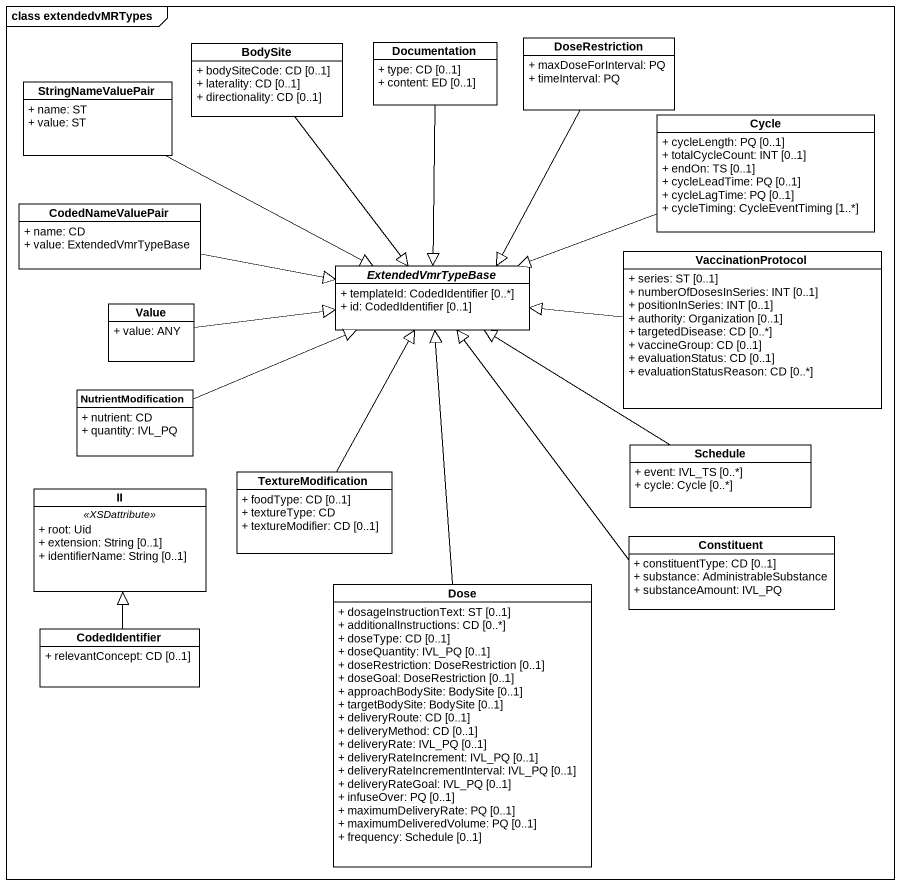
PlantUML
@startuml
mainframe class extendedvMRTypes
hide circle
hide empty members
skinparam classAttributeIconSize 0
class Documentation {
  + type: CD [0..1]
  + content: ED [0..1]
}
class DoseRestriction {
  + maxDoseForInterval: PQ
  + timeInterval: PQ
}
class StringNameValuePair {
  + name: ST
  + value: ST
}
class BodySite {
  + bodySiteCode: CD [0..1]
  + laterality: CD [0..1]
  + directionality: CD [0..1]
}
class Cycle {
  + cycleLength: PQ [0..1]
  + totalCycleCount: INT [0..1]
  + endOn: TS [0..1]
  + cycleLeadTime: PQ [0..1]
  + cycleLagTime: PQ [0..1]
  + cycleTiming: CycleEventTiming [1..*]
}
class CodedNameValuePair {
  + name: CD
  + value: ExtendedVmrTypeBase
}
abstract class ExtendedVmrTypeBase {
  + templateId: CodedIdentifier [0..*]
  + id: CodedIdentifier [0..1]
}
class VaccinationProtocol {
  + series: ST [0..1]
  + numberOfDosesInSeries: INT [0..1]
  + positionInSeries: INT [0..1]
  + authority: Organization [0..1]
  + targetedDisease: CD [0..*]
  + vaccineGroup: CD [0..1]
  + evaluationStatus: CD [0..1]
  + evaluationStatusReason: CD [0..*]
}
class Value {
  + value: ANY
}
class NutrientModification {
  + nutrient: CD
  + quantity: IVL_PQ
}
class Schedule {
  + event: IVL_TS [0..*]
  + cycle: Cycle [0..*]
}
class II {
  .. <<XSDattribute>> ..
  + root: Uid
  + extension: String [0..1]
  + identifierName: String [0..1]
}
class TextureModification {
  + foodType: CD [0..1]
  + textureType: CD
  + textureModifier: CD [0..1]
}
class Constituent {
  + constituentType: CD [0..1]
  + substance: AdministrableSubstance
  + substanceAmount: IVL_PQ
}
class Dose {
  + dosageInstructionText: ST [0..1]
  + additionalInstructions: CD [0..*]
  + doseType: CD [0..1]
  + doseQuantity: IVL_PQ [0..1]
  + doseRestriction: DoseRestriction [0..1]
  + doseGoal: DoseRestriction [0..1]
  + approachBodySite: BodySite [0..1]
  + targetBodySite: BodySite [0..1]
  + deliveryRoute: CD [0..1]
  + deliveryMethod: CD [0..1]
  + deliveryRate: IVL_PQ [0..1]
  + deliveryRateIncrement: IVL_PQ [0..1]
  + deliveryRateIncrementInterval: IVL_PQ [0..1]
  + deliveryRateGoal: IVL_PQ [0..1]
  + infuseOver: PQ [0..1]
  + maximumDeliveryRate: PQ [0..1]
  + maximumDeliveredVolume: PQ [0..1]
  + frequency: Schedule [0..1]
}
class CodedIdentifier {
  + relevantConcept: CD [0..1]
}
Documentation --|> ExtendedVmrTypeBase
DoseRestriction --|> ExtendedVmrTypeBase
StringNameValuePair -right-|> ExtendedVmrTypeBase
BodySite --|> ExtendedVmrTypeBase
Cycle -left-|> ExtendedVmrTypeBase
CodedNameValuePair -right-|> ExtendedVmrTypeBase
VaccinationProtocol -left-|> ExtendedVmrTypeBase
Value -right-|> ExtendedVmrTypeBase
NutrientModification -right-|> ExtendedVmrTypeBase
Schedule -up-|> ExtendedVmrTypeBase
TextureModification -up-|> ExtendedVmrTypeBase
Constituent -up-|> ExtendedVmrTypeBase
Dose -up-|> ExtendedVmrTypeBase
CodedIdentifier -up-|> II
@enduml
